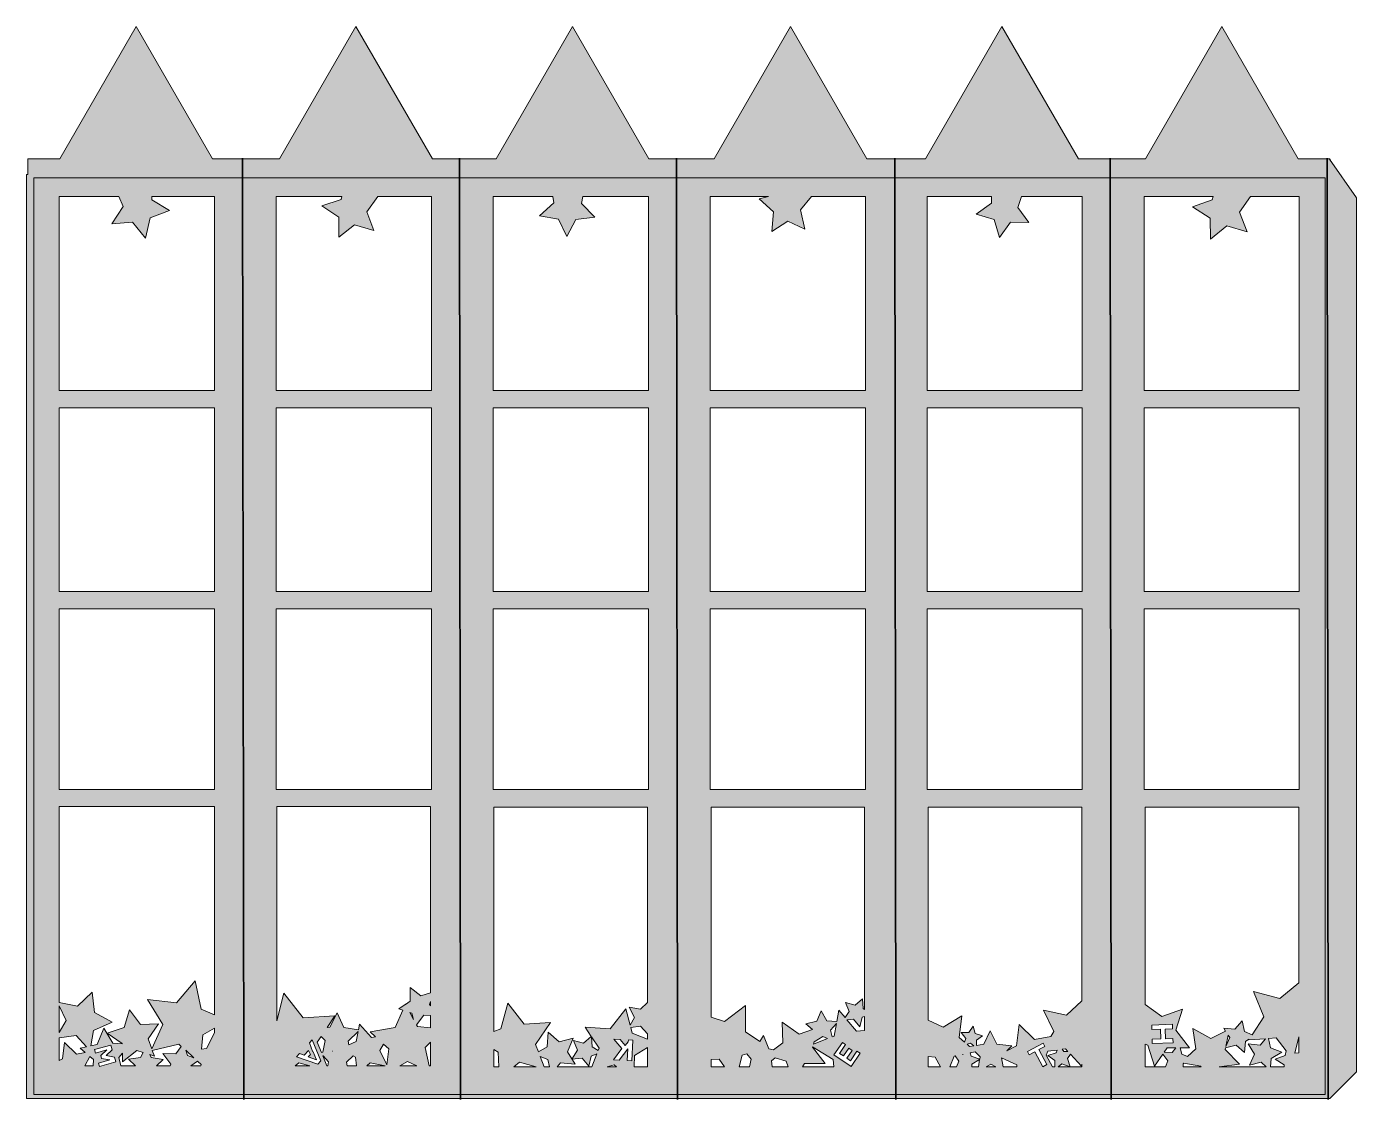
# Model space of a CAD drawing. Header units: inches. Extents: x 0 to 20.9, y -17.9 to -0.1.
# Drawn here: x 0 to 10.92, y -8.94 to -0.13 of the extents above; entities that cross this region are included whole.
import ezdxf

# ---------------------------------------------------------------- set-up
doc = ezdxf.new("R2010")
doc.units = ezdxf.units.IN
doc.header["$MEASUREMENT"] = 0
doc.layers.add('Lantern', color=7, linetype='Continuous')

msp = doc.modelspace()

# ---------------------------------------------------------------- hatches: boundary and pattern name
at = {"layer": 'Lantern', "true_color": 0x231f20}
h = msp.add_hatch(color=179, dxfattribs=at)
h.dxf.hatch_style = 2
edge = h.paths.add_edge_path()
edge.add_spline(control_points=[(10.7, -1.215), (10.7, -1.215), (10.707, -1.22), (10.707, -1.22), (10.707, -1.22), (10.705, -1.217), (10.705, -1.217), (10.705, -1.217), (10.7, -1.214), (10.7, -1.214), (10.7, -1.214), (10.443, -1.214), (10.443, -1.214), (10.443, -1.214), (9.815, -0.127), (9.815, -0.127), (9.815, -0.127), (9.188, -1.214), (9.188, -1.214), (9.188, -1.214), (8.638, -1.214), (8.638, -1.214), (8.638, -1.214), (8.01, -0.127), (8.01, -0.127), (8.01, -0.127), (7.382, -1.214), (7.382, -1.214), (7.382, -1.214), (6.901, -1.214), (6.901, -1.214), (6.901, -1.214), (6.274, -0.127), (6.274, -0.127), (6.274, -0.127), (5.646, -1.214), (5.646, -1.214), (5.646, -1.214), (5.11, -1.214), (5.11, -1.214), (5.11, -1.214), (4.482, -0.127), (4.482, -0.127), (4.482, -0.127), (3.854, -1.214), (3.854, -1.214), (3.854, -1.214), (3.332, -1.214), (3.332, -1.214), (3.332, -1.214), (2.704, -0.127), (2.704, -0.127), (2.704, -0.127), (2.077, -1.214), (2.077, -1.214), (2.077, -1.214), (1.526, -1.214), (1.526, -1.214), (1.526, -1.214), (0.899, -0.127), (0.899, -0.127), (0.899, -0.127), (0.271, -1.214), (0.271, -1.214), (0.271, -1.214), (0.008, -1.214), (0.008, -1.214), (0.008, -1.214), (0.008, -1.337), (0.008, -1.337), (0.008, -1.339), (0.007, -1.341), (0.007, -1.342), (0.007, -1.342), (-0.002, -1.342), (-0.002, -1.342), (-0.002, -1.342), (-0.002, -8.933), (-0.002, -8.933), (-0.002, -8.933), (10.702, -8.933), (10.702, -8.933), (10.702, -8.933), (10.921, -8.714), (10.921, -8.714), (10.921, -8.714), (10.921, -1.532), (10.921, -1.532), (10.921, -1.532), (10.7, -1.215), (10.7, -1.215)], knot_values=[0, 0, 0, 0, 1, 1, 1, 2, 2, 2, 3, 3, 3, 4, 4, 4, 5, 5, 5, 6, 6, 6, 7, 7, 7, 8, 8, 8, 9, 9, 9, 10, 10, 10, 11, 11, 11, 12, 12, 12, 13, 13, 13, 14, 14, 14, 15, 15, 15, 16, 16, 16, 17, 17, 17, 18, 18, 18, 19, 19, 19, 20, 20, 20, 21, 21, 21, 22, 22, 22, 23, 23, 23, 24, 24, 24, 25, 25, 25, 26, 26, 26, 27, 27, 27, 28, 28, 28, 29, 29, 29, 30, 30, 30, 30], degree=3, periodic=1)
h.paths.add_polyline_path([(0.267, -8.17), (0.324, -8.291), (0.267, -8.39), (0.267, -8.201), (0.267, -8.201)])
h.paths.add_polyline_path([(0.311, -8.473), (0.293, -8.606), (0.267, -8.62), (0.267, -8.433), (0.406, -8.414), (0.491, -8.508), (0.438, -8.52), (0.48, -8.555), (0.407, -8.568)])
h.paths.add_polyline_path([(0.544, -8.665), (0.478, -8.665), (0.478, -8.664), (0.518, -8.586), (0.549, -8.612)])
h.paths.add_polyline_path([(0.596, -8.67), (0.588, -8.642), (0.683, -8.616), (0.683, -8.615), (0.613, -8.603), (0.607, -8.58), (0.658, -8.533), (0.658, -8.533), (0.565, -8.559), (0.557, -8.531), (0.691, -8.494), (0.701, -8.532), (0.651, -8.58), (0.719, -8.593), (0.73, -8.632)])
h.paths.add_polyline_path([(0.934, -8.595), (0.836, -8.608), (0.893, -8.665), (0.773, -8.665), (0.755, -8.595), (0.785, -8.561), (0.786, -8.632), (0.904, -8.539), (0.955, -8.555)])
h.paths.add_polyline_path([(1.225, -8.566), (1.118, -8.564), (1.182, -8.65), (1.177, -8.665), (1.064, -8.665), (1.12, -8.612), (1.022, -8.596), (1.011, -8.572), (1.048, -8.584), (1.031, -8.538), (1.25, -8.486), (1.269, -8.504)])
h.paths.add_polyline_path([(1.305, -8.536), (1.372, -8.597), (1.319, -8.58)])
h.paths.add_polyline_path([(1.43, -8.665), (1.346, -8.665), (1.402, -8.625), (1.406, -8.629), (1.432, -8.654)])
h.paths.add_polyline_path([(1.542, -8.394), (1.477, -8.522), (1.436, -8.527), (1.445, -8.409), (1.542, -8.354)])
h.paths.add_polyline_path([(1.542, -8.245), (1.432, -8.199), (1.384, -7.966), (1.229, -8.146), (0.992, -8.12), (1.116, -8.324), (1.026, -8.523), (0.996, -8.442), (1.083, -8.319), (0.933, -8.325), (0.843, -8.204), (0.801, -8.349), (0.659, -8.397), (0.784, -8.481), (0.784, -8.483), (0.706, -8.478), (0.632, -8.354), (0.579, -8.488), (0.525, -8.5), (0.549, -8.374), (0.701, -8.306), (0.555, -8.226), (0.537, -8.06), (0.416, -8.175), (0.267, -8.144), (0.267, -6.534), (1.542, -6.534)])
h.paths.add_polyline_path([(1.542, -6.393), (0.267, -6.393), (0.267, -4.909), (1.542, -4.909)])
h.paths.add_polyline_path([(1.542, -4.768), (0.267, -4.768), (0.267, -3.258), (1.542, -3.258)])
h.paths.add_polyline_path([(1.542, -3.117), (0.267, -3.117), (0.267, -1.523), (0.757, -1.523), (0.791, -1.604), (0.699, -1.747), (0.868, -1.732), (0.975, -1.864), (1.014, -1.698), (1.172, -1.637), (1.027, -1.549), (1.026, -1.523), (1.542, -1.523)])
h.paths.add_polyline_path([(2.204, -8.665), (2.234, -8.64), (2.325, -8.665)])
h.paths.add_polyline_path([(2.39, -8.65), (2.214, -8.59), (2.239, -8.563), (2.278, -8.577), (2.315, -8.537), (2.33, -8.572), (2.312, -8.591), (2.379, -8.615), (2.379, -8.615), (2.351, -8.55), (2.35, -8.55), (2.336, -8.515), (2.337, -8.514), (2.321, -8.476), (2.345, -8.451), (2.416, -8.623)])
h.paths.add_polyline_path([(2.421, -8.555), (2.386, -8.469), (2.417, -8.423), (2.45, -8.457), (2.431, -8.553)])
h.paths.add_polyline_path([(2.472, -8.665), (2.465, -8.665), (2.432, -8.583), (2.433, -8.583), (2.479, -8.63)])
h.paths.add_polyline_path([(2.51, -8.544), (2.509, -8.544), (2.51, -8.544)])
h.paths.add_polyline_path([(2.631, -8.665), (2.627, -8.634), (2.681, -8.583), (2.7, -8.594), (2.707, -8.665)])
h.paths.add_polyline_path([(2.706, -8.465), (2.644, -8.492), (2.639, -8.46), (2.721, -8.382)])
h.paths.add_polyline_path([(2.793, -8.665), (2.821, -8.639), (2.943, -8.665)])
h.paths.add_polyline_path([(2.957, -8.656), (2.901, -8.538), (2.931, -8.486), (2.974, -8.525)])
h.paths.add_polyline_path([(3.063, -8.665), (3.128, -8.628), (3.205, -8.665)])
h.paths.add_polyline_path([(3.147, -8.226), (3.162, -8.231), (3.177, -8.282)])
h.paths.add_polyline_path([(3.315, -8.665), (3.304, -8.665), (3.272, -8.514), (3.315, -8.469)])
h.paths.add_polyline_path([(3.315, -8.352), (3.209, -8.341), (3.202, -8.328), (3.26, -8.248), (3.315, -8.25)])
h.paths.add_polyline_path([(3.315, -8.172), (3.307, -8.16), (3.315, -8.136)])
h.paths.add_polyline_path([(3.315, -8.064), (3.237, -8.089), (3.148, -8.02), (3.148, -8.133), (3.11, -8.159), (3.11, -8.158), (3.109, -8.159), (3.055, -8.196), (3.088, -8.207), (3.025, -8.348), (2.82, -8.386), (2.864, -8.426), (2.83, -8.43), (2.733, -8.322), (2.724, -8.367), (2.605, -8.348), (2.548, -8.228), (2.488, -8.346), (2.466, -8.349), (2.529, -8.253), (2.271, -8.271), (2.11, -8.068), (2.054, -8.293), (2.054, -6.534), (3.315, -6.534)])
h.paths.add_polyline_path([(3.324, -6.393), (2.049, -6.393), (2.049, -4.909), (3.324, -4.909)])
h.paths.add_polyline_path([(3.324, -4.768), (2.049, -4.768), (2.049, -3.258), (3.324, -3.258)])
h.paths.add_polyline_path([(3.324, -3.117), (2.049, -3.117), (2.049, -1.523), (2.587, -1.523), (2.581, -1.547), (2.424, -1.6), (2.562, -1.691), (2.564, -1.856), (2.693, -1.754), (2.851, -1.803), (2.794, -1.648), (2.882, -1.523), (3.324, -1.523)])
h.paths.add_polyline_path([(3.837, -8.672), (3.837, -8.53), (3.872, -8.552), (3.876, -8.672)])
h.paths.add_polyline_path([(4, -8.672), (4.048, -8.633), (4.183, -8.672)])
h.paths.add_polyline_path([(4.249, -8.672), (4.217, -8.587), (4.281, -8.613), (4.293, -8.672)])
h.paths.add_polyline_path([(4.693, -8.539), (4.643, -8.509), (4.638, -8.425), (4.701, -8.519)])
h.paths.add_polyline_path([(4.767, -8.672), (4.824, -8.655), (4.844, -8.672)])
h.paths.add_polyline_path([(4.969, -8.623), (4.931, -8.621), (4.936, -8.524), (4.865, -8.617), (4.818, -8.614), (4.888, -8.522), (4.823, -8.444), (4.874, -8.447), (4.916, -8.497), (4.94, -8.468), (4.941, -8.451), (4.979, -8.453)])
h.paths.add_polyline_path([(5.099, -8.672), (4.989, -8.672), (4.992, -8.58), (5.099, -8.513)])
h.paths.add_polyline_path([(5.099, -8.444), (4.973, -8.397), (4.961, -8.35), (5.04, -8.338), (5.099, -8.4)])
h.paths.add_polyline_path([(5.099, -8.143), (5.042, -8.199), (4.947, -8.182), (4.991, -8.268), (4.956, -8.331), (4.921, -8.196), (4.793, -8.359), (4.585, -8.346), (4.637, -8.424), (4.573, -8.479), (4.491, -8.457), (4.524, -8.536), (4.478, -8.608), (4.563, -8.601), (4.617, -8.667), (4.636, -8.584), (4.682, -8.566), (4.64, -8.672), (4.356, -8.672), (4.384, -8.639), (4.504, -8.651), (4.441, -8.549), (4.489, -8.438), (4.372, -8.467), (4.282, -8.387), (4.273, -8.507), (4.202, -8.548), (4.179, -8.49), (4.302, -8.309), (4.084, -8.322), (3.95, -8.149), (3.894, -8.36), (3.837, -8.381), (3.837, -6.538), (5.099, -6.538)])
h.paths.add_polyline_path([(5.106, -6.393), (3.831, -6.393), (3.831, -4.909), (5.106, -4.909)])
h.paths.add_polyline_path([(5.106, -4.768), (3.831, -4.768), (3.831, -3.258), (5.106, -3.258)])
h.paths.add_polyline_path([(5.106, -3.117), (3.831, -3.117), (3.831, -1.523), (4.32, -1.523), (4.328, -1.574), (4.212, -1.682), (4.368, -1.708), (4.435, -1.852), (4.509, -1.712), (4.666, -1.692), (4.555, -1.579), (4.566, -1.523), (5.106, -1.523)])
h.paths.add_polyline_path([(5.62, -8.672), (5.62, -8.612), (5.687, -8.61), (5.732, -8.672)])
h.paths.add_polyline_path([(5.935, -8.672), (5.85, -8.672), (5.877, -8.577), (5.913, -8.565), (5.951, -8.61)])
h.paths.add_polyline_path([(6.121, -8.672), (6.117, -8.624), (6.147, -8.599), (6.238, -8.625), (6.253, -8.672)])
h.paths.add_polyline_path([(6.371, -8.672), (6.388, -8.646), (6.559, -8.645), (6.454, -8.51), (6.455, -8.507), (6.624, -8.613), (6.63, -8.672)])
h.paths.add_polyline_path([(6.462, -8.486), (6.468, -8.466), (6.539, -8.422), (6.578, -8.44)])
h.paths.add_polyline_path([(6.602, -8.37), (6.651, -8.315), (6.632, -8.419), (6.616, -8.426)])
h.paths.add_polyline_path([(6.771, -8.67), (6.63, -8.574), (6.7, -8.471), (6.726, -8.489), (6.676, -8.562), (6.708, -8.583), (6.752, -8.519), (6.779, -8.538), (6.735, -8.602), (6.765, -8.622), (6.819, -8.543), (6.845, -8.561)])
h.paths.add_polyline_path([(6.882, -8.374), (6.814, -8.379), (6.736, -8.285), (6.791, -8.281), (6.842, -8.344), (6.862, -8.265), (6.882, -8.258)])
h.paths.add_polyline_path([(6.882, -8.202), (6.869, -8.194), (6.865, -8.113), (6.803, -8.165), (6.725, -8.143), (6.755, -8.219), (6.722, -8.268), (6.671, -8.206), (6.654, -8.299), (6.571, -8.293), (6.525, -8.212), (6.489, -8.298), (6.398, -8.318), (6.454, -8.365), (6.345, -8.405), (6.205, -8.305), (6.211, -8.476), (6.134, -8.533), (6.094, -8.524), (6.051, -8.416), (6.022, -8.465), (5.904, -8.385), (5.904, -8.167), (5.731, -8.3), (5.62, -8.265), (5.62, -6.538), (6.882, -6.538)])
h.paths.add_polyline_path([(6.888, -6.393), (5.613, -6.393), (5.613, -4.909), (6.888, -4.909)])
h.paths.add_polyline_path([(6.888, -4.768), (5.613, -4.768), (5.613, -3.258), (6.888, -3.258)])
h.paths.add_polyline_path([(6.888, -3.117), (5.613, -3.117), (5.613, -1.523), (6.091, -1.523), (6.015, -1.541), (6.134, -1.647), (6.119, -1.811), (6.25, -1.725), (6.392, -1.791), (6.354, -1.631), (6.445, -1.523), (6.888, -1.523)])
h.paths.add_polyline_path([(7.404, -8.672), (7.404, -8.588), (7.461, -8.593), (7.505, -8.672)])
h.paths.add_polyline_path([(7.637, -8.672), (7.581, -8.672), (7.618, -8.584), (7.625, -8.583), (7.656, -8.627)])
h.paths.add_polyline_path([(7.69, -8.571), (7.686, -8.571), (7.692, -8.57)])
h.paths.add_polyline_path([(7.723, -8.487), (7.751, -8.478), (7.779, -8.499), (7.743, -8.505)])
h.paths.add_polyline_path([(7.817, -8.672), (7.762, -8.672), (7.763, -8.649), (7.826, -8.612)])
h.paths.add_polyline_path([(7.827, -8.61), (7.757, -8.585), (7.75, -8.558), (7.789, -8.55), (7.83, -8.589)])
h.paths.add_polyline_path([(7.88, -8.672), (7.918, -8.651), (7.959, -8.672)])
h.paths.add_polyline_path([(8.02, -8.672), (8.006, -8.597), (8.131, -8.657), (8.133, -8.672)])
h.paths.add_polyline_path([(8.345, -8.671), (8.281, -8.548), (8.233, -8.573), (8.219, -8.545), (8.347, -8.479), (8.362, -8.506), (8.314, -8.531), (8.378, -8.654)])
h.paths.add_polyline_path([(8.455, -8.557), (8.386, -8.578), (8.445, -8.62), (8.445, -8.672), (8.424, -8.672), (8.372, -8.575), (8.388, -8.544), (8.462, -8.534)])
h.paths.add_polyline_path([(8.665, -8.672), (8.471, -8.672), (8.502, -8.648), (8.571, -8.671), (8.547, -8.603), (8.572, -8.569), (8.662, -8.668), (8.665, -8.649)])
h.paths.add_polyline_path([(8.505, -8.528), (8.531, -8.525), (8.55, -8.545), (8.518, -8.546)])
h.paths.add_polyline_path([(8.665, -8.129), (8.541, -8.247), (8.352, -8.208), (8.436, -8.382), (8.412, -8.424), (8.278, -8.449), (8.152, -8.324), (8.129, -8.5), (8.051, -8.54), (8.09, -8.5), (7.969, -8.485), (7.914, -8.376), (7.862, -8.486), (7.8, -8.496), (7.8, -8.453), (7.85, -8.417), (7.791, -8.399), (7.773, -8.339), (7.737, -8.39), (7.675, -8.389), (7.712, -8.439), (7.702, -8.469), (7.659, -8.432), (7.68, -8.254), (7.526, -8.346), (7.404, -8.29), (7.404, -6.538), (8.665, -6.538)])
h.paths.add_polyline_path([(8.67, -6.393), (7.395, -6.393), (7.395, -4.909), (8.67, -4.909)])
h.paths.add_polyline_path([(8.67, -4.768), (7.395, -4.768), (7.395, -3.258), (8.67, -3.258)])
h.paths.add_polyline_path([(8.67, -3.117), (7.395, -3.117), (7.395, -1.523), (7.923, -1.523), (7.924, -1.578), (7.799, -1.667), (7.945, -1.712), (7.99, -1.858), (8.079, -1.733), (8.231, -1.735), (8.14, -1.613), (8.17, -1.523), (8.67, -1.523)])
h.paths.add_polyline_path([(9.353, -8.672), (9.187, -8.672), (9.187, -8.487), (9.207, -8.493), (9.263, -8.666), (9.331, -8.567), (9.371, -8.624)])
h.paths.add_polyline_path([(9.353, -8.441), (9.414, -8.439), (9.415, -8.475), (9.245, -8.481), (9.244, -8.445), (9.316, -8.442), (9.313, -8.363), (9.241, -8.366), (9.24, -8.33), (9.41, -8.323), (9.411, -8.36), (9.35, -8.362)])
h.paths.add_polyline_path([(9.409, -8.554), (9.342, -8.551), (9.366, -8.516), (9.438, -8.516)])
h.paths.add_polyline_path([(9.497, -8.672), (9.497, -8.648), (9.505, -8.643), (9.644, -8.667), (9.647, -8.672)])
h.paths.add_polyline_path([(9.794, -8.672), (9.794, -8.671), (9.962, -8.651), (9.844, -8.53), (9.847, -8.516), (9.933, -8.494), (10.002, -8.555), (10.009, -8.464), (10.038, -8.446), (10.036, -8.45), (10.175, -8.441), (10.13, -8.493), (10.031, -8.482), (10.083, -8.567), (10.042, -8.658), (10.139, -8.635), (10.179, -8.672)])
h.paths.add_polyline_path([(9.849, -8.505), (9.868, -8.411), (9.881, -8.432)])
h.paths.add_polyline_path([(10.336, -8.578), (10.253, -8.61), (10.328, -8.656), (10.329, -8.672), (10.216, -8.672), (10.221, -8.603), (10.308, -8.553), (10.216, -8.515), (10.2, -8.439), (10.261, -8.434), (10.345, -8.54)])
h.paths.add_polyline_path([(10.448, -8.558), (10.415, -8.561), (10.448, -8.425)])
h.paths.add_polyline_path([(10.448, -7.982), (10.293, -8.112), (10.075, -8.052), (10.16, -8.262), (10.064, -8.408), (10.003, -8.383), (9.983, -8.293), (9.924, -8.363), (9.832, -8.354), (9.847, -8.378), (9.725, -8.439), (9.577, -8.356), (9.602, -8.524), (9.535, -8.586), (9.487, -8.569), (9.473, -8.516), (9.549, -8.516), (9.438, -8.371), (9.494, -8.198), (9.322, -8.258), (9.187, -8.16), (9.187, -6.538), (10.448, -6.538)])
h.paths.add_polyline_path([(10.452, -6.393), (9.177, -6.393), (9.177, -4.909), (10.452, -4.909)])
h.paths.add_polyline_path([(10.452, -4.768), (9.177, -4.768), (9.177, -3.258), (10.452, -3.258)])
h.paths.add_polyline_path([(10.452, -3.117), (9.177, -3.117), (9.177, -1.523), (9.744, -1.523), (9.737, -1.549), (9.575, -1.607), (9.719, -1.7), (9.724, -1.872), (9.858, -1.764), (10.023, -1.813), (9.961, -1.652), (10.05, -1.523), (10.452, -1.523)])

# ---------------------------------------------------------------- linework, layer by layer
at = {"layer": 'Lantern', "color": 240, "lineweight": 35, "true_color": 0xed1c24}
for points in [[(1.773, -1.208), (1.782, -8.94)], [(1.773, -1.208), (1.782, -8.94)], [(3.563, -8.94), (3.554, -1.208)], [(3.563, -8.94), (3.554, -1.208)], [(5.345, -8.94), (5.336, -1.208)], [(5.345, -8.94), (5.336, -1.208)], [(7.139, -8.94), (7.13, -1.208)], [(7.139, -8.94), (7.13, -1.208)], [(8.907, -8.94), (8.898, -1.208)], [(8.907, -8.94), (8.898, -1.208)], [(10.689, -8.94), (10.68, -1.208)], [(10.689, -8.94), (10.68, -1.208)]]:
    msp.add_lwpolyline(points, dxfattribs=at)
at = {"layer": 'Lantern', "lineweight": 0}
for points in [[(10.665, -1.37), (0.057, -1.37), (0.057, -8.899), (10.665, -8.899), (10.665, -1.37)], [(1.542, -3.117), (0.267, -3.117), (0.267, -1.523), (0.757, -1.523), (0.791, -1.604), (0.699, -1.747), (0.868, -1.732), (0.975, -1.864), (1.014, -1.698), (1.172, -1.637), (1.027, -1.549), (1.026, -1.523), (1.542, -1.523), (1.542, -3.117)], [(3.324, -3.117), (2.049, -3.117), (2.049, -1.523), (2.587, -1.523), (2.581, -1.547), (2.424, -1.6), (2.562, -1.691), (2.564, -1.856), (2.693, -1.754), (2.851, -1.803), (2.794, -1.648), (2.882, -1.523), (3.324, -1.523), (3.324, -3.117)], [(5.106, -3.117), (3.831, -3.117), (3.831, -1.523), (4.32, -1.523), (4.328, -1.574), (4.212, -1.682), (4.368, -1.708), (4.435, -1.852), (4.509, -1.712), (4.666, -1.692), (4.555, -1.579), (4.566, -1.523), (5.106, -1.523), (5.106, -3.117)], [(6.888, -3.117), (5.613, -3.117), (5.613, -1.523), (6.091, -1.523), (6.015, -1.541), (6.134, -1.647), (6.119, -1.811), (6.25, -1.725), (6.392, -1.791), (6.354, -1.631), (6.445, -1.523), (6.888, -1.523), (6.888, -3.117)], [(8.67, -3.117), (7.395, -3.117), (7.395, -1.523), (7.923, -1.523), (7.924, -1.578), (7.799, -1.667), (7.945, -1.712), (7.99, -1.858), (8.079, -1.733), (8.231, -1.735), (8.14, -1.613), (8.17, -1.523), (8.67, -1.523), (8.67, -3.117)], [(10.452, -3.117), (9.177, -3.117), (9.177, -1.523), (9.744, -1.523), (9.737, -1.549), (9.575, -1.607), (9.719, -1.7), (9.724, -1.872), (9.858, -1.764), (10.023, -1.813), (9.961, -1.652), (10.05, -1.523), (10.452, -1.523), (10.452, -3.117)], [(1.542, -4.768), (0.267, -4.768), (0.267, -3.258), (1.542, -3.258), (1.542, -4.768)], [(3.324, -4.768), (2.049, -4.768), (2.049, -3.258), (3.324, -3.258), (3.324, -4.768)], [(5.106, -4.768), (3.831, -4.768), (3.831, -3.258), (5.106, -3.258), (5.106, -4.768)], [(6.888, -4.768), (5.613, -4.768), (5.613, -3.258), (6.888, -3.258), (6.888, -4.768)], [(8.67, -4.768), (7.395, -4.768), (7.395, -3.258), (8.67, -3.258), (8.67, -4.768)], [(10.452, -4.768), (9.177, -4.768), (9.177, -3.258), (10.452, -3.258), (10.452, -4.768)], [(1.542, -6.393), (0.267, -6.393), (0.267, -4.909), (1.542, -4.909), (1.542, -6.393)], [(3.324, -6.393), (2.049, -6.393), (2.049, -4.909), (3.324, -4.909), (3.324, -6.393)], [(5.106, -6.393), (3.831, -6.393), (3.831, -4.909), (5.106, -4.909), (5.106, -6.393)], [(6.888, -6.393), (5.613, -6.393), (5.613, -4.909), (6.888, -4.909), (6.888, -6.393)], [(8.67, -6.393), (7.395, -6.393), (7.395, -4.909), (8.67, -4.909), (8.67, -6.393)], [(10.452, -6.393), (9.177, -6.393), (9.177, -4.909), (10.452, -4.909), (10.452, -6.393)], [(1.542, -8.245), (1.432, -8.199), (1.384, -7.966), (1.229, -8.146), (0.992, -8.12), (1.116, -8.324), (1.026, -8.523), (0.996, -8.442), (1.083, -8.319), (0.933, -8.325), (0.843, -8.204), (0.801, -8.349), (0.659, -8.397), (0.784, -8.481), (0.784, -8.483), (0.706, -8.478), (0.632, -8.354), (0.579, -8.488), (0.525, -8.5), (0.549, -8.374), (0.701, -8.306), (0.555, -8.226), (0.537, -8.06), (0.416, -8.175), (0.267, -8.144), (0.267, -6.534), (1.542, -6.534), (1.542, -8.245)], [(3.315, -8.064), (3.237, -8.089), (3.148, -8.02), (3.148, -8.133), (3.11, -8.159), (3.11, -8.158), (3.109, -8.159), (3.055, -8.196), (3.088, -8.207), (3.025, -8.348), (2.82, -8.386), (2.864, -8.426), (2.83, -8.43), (2.733, -8.322), (2.724, -8.367), (2.605, -8.348), (2.548, -8.228), (2.488, -8.346), (2.466, -8.349), (2.529, -8.253), (2.271, -8.271), (2.11, -8.068), (2.054, -8.293), (2.054, -6.534), (3.315, -6.534), (3.315, -8.064)], [(5.099, -8.143), (5.042, -8.199), (4.947, -8.182), (4.991, -8.268), (4.956, -8.331), (4.921, -8.196), (4.793, -8.359), (4.585, -8.346), (4.637, -8.424), (4.573, -8.479), (4.491, -8.457), (4.524, -8.536), (4.478, -8.608), (4.563, -8.601), (4.617, -8.667), (4.636, -8.584), (4.682, -8.566), (4.64, -8.672), (4.356, -8.672), (4.384, -8.639), (4.504, -8.651), (4.441, -8.549), (4.489, -8.438), (4.372, -8.467), (4.282, -8.387), (4.273, -8.507), (4.202, -8.548), (4.179, -8.49), (4.302, -8.309), (4.084, -8.322), (3.95, -8.149), (3.894, -8.36), (3.837, -8.381), (3.837, -6.538), (5.099, -6.538), (5.099, -8.143)], [(6.882, -8.202), (6.869, -8.194), (6.865, -8.113), (6.803, -8.165), (6.725, -8.143), (6.755, -8.219), (6.722, -8.268), (6.671, -8.206), (6.654, -8.299), (6.571, -8.293), (6.525, -8.212), (6.489, -8.298), (6.398, -8.318), (6.454, -8.365), (6.345, -8.405), (6.205, -8.305), (6.211, -8.476), (6.134, -8.533), (6.094, -8.524), (6.051, -8.416), (6.022, -8.465), (5.904, -8.385), (5.904, -8.167), (5.731, -8.3), (5.62, -8.265), (5.62, -6.538), (6.882, -6.538), (6.882, -8.202)], [(8.665, -8.129), (8.541, -8.247), (8.352, -8.208), (8.436, -8.382), (8.412, -8.424), (8.278, -8.449), (8.152, -8.324), (8.129, -8.5), (8.051, -8.54), (8.09, -8.5), (7.969, -8.485), (7.914, -8.376), (7.862, -8.486), (7.8, -8.496), (7.8, -8.453), (7.85, -8.417), (7.791, -8.399), (7.773, -8.339), (7.737, -8.39), (7.675, -8.389), (7.712, -8.439), (7.702, -8.469), (7.659, -8.432), (7.68, -8.254), (7.526, -8.346), (7.404, -8.29), (7.404, -6.538), (8.665, -6.538), (8.665, -8.129)], [(10.448, -7.982), (10.293, -8.112), (10.075, -8.052), (10.16, -8.262), (10.064, -8.408), (10.003, -8.383), (9.983, -8.293), (9.924, -8.363), (9.832, -8.354), (9.847, -8.378), (9.725, -8.439), (9.577, -8.356), (9.602, -8.524), (9.535, -8.586), (9.487, -8.569), (9.473, -8.516), (9.549, -8.516), (9.438, -8.371), (9.494, -8.198), (9.322, -8.258), (9.187, -8.16), (9.187, -6.538), (10.448, -6.538), (10.448, -7.982)], [(0.267, -8.17), (0.324, -8.291), (0.267, -8.39), (0.267, -8.201), (0.267, -8.201), (0.267, -8.17)], [(3.315, -8.172), (3.307, -8.16), (3.315, -8.136), (3.315, -8.172)], [(3.147, -8.226), (3.162, -8.231), (3.177, -8.282), (3.147, -8.226)], [(3.315, -8.352), (3.209, -8.341), (3.202, -8.328), (3.26, -8.248), (3.315, -8.25), (3.315, -8.352)], [(6.882, -8.374), (6.814, -8.379), (6.736, -8.285), (6.791, -8.281), (6.842, -8.344), (6.862, -8.265), (6.882, -8.258), (6.882, -8.374)], [(1.542, -8.394), (1.477, -8.522), (1.436, -8.527), (1.445, -8.409), (1.542, -8.354), (1.542, -8.394)], [(2.706, -8.465), (2.644, -8.492), (2.639, -8.46), (2.721, -8.382), (2.706, -8.465)], [(5.099, -8.444), (4.973, -8.397), (4.961, -8.35), (5.04, -8.338), (5.099, -8.4), (5.099, -8.444)], [(6.602, -8.37), (6.651, -8.315), (6.632, -8.419), (6.616, -8.426), (6.602, -8.37)], [(9.353, -8.441), (9.414, -8.439), (9.415, -8.475), (9.245, -8.481), (9.244, -8.445), (9.316, -8.442), (9.313, -8.363), (9.241, -8.366), (9.24, -8.33), (9.41, -8.323), (9.411, -8.36), (9.35, -8.362), (9.353, -8.441)], [(0.311, -8.473), (0.293, -8.606), (0.267, -8.62), (0.267, -8.433), (0.406, -8.414), (0.491, -8.508), (0.438, -8.52), (0.48, -8.555), (0.407, -8.568), (0.311, -8.473)], [(0.596, -8.67), (0.588, -8.642), (0.683, -8.616), (0.683, -8.615), (0.613, -8.603), (0.607, -8.58), (0.658, -8.533), (0.658, -8.533), (0.565, -8.559), (0.557, -8.531), (0.691, -8.494), (0.701, -8.532), (0.651, -8.58), (0.719, -8.593), (0.73, -8.632), (0.596, -8.67)], [(1.225, -8.566), (1.118, -8.564), (1.182, -8.65), (1.177, -8.665), (1.064, -8.665), (1.12, -8.612), (1.022, -8.596), (1.011, -8.572), (1.048, -8.584), (1.031, -8.538), (1.25, -8.486), (1.269, -8.504), (1.225, -8.566)], [(2.39, -8.65), (2.214, -8.59), (2.239, -8.563), (2.278, -8.577), (2.315, -8.537), (2.33, -8.572), (2.312, -8.591), (2.379, -8.615), (2.379, -8.615), (2.351, -8.55), (2.35, -8.55), (2.336, -8.515), (2.337, -8.514), (2.321, -8.476), (2.345, -8.451), (2.416, -8.623), (2.39, -8.65)], [(2.421, -8.555), (2.386, -8.469), (2.417, -8.423), (2.45, -8.457), (2.431, -8.553), (2.421, -8.555)], [(2.957, -8.656), (2.901, -8.538), (2.931, -8.486), (2.974, -8.525), (2.957, -8.656)], [(3.315, -8.665), (3.304, -8.665), (3.272, -8.514), (3.315, -8.469), (3.315, -8.665)], [(4.693, -8.539), (4.643, -8.509), (4.638, -8.425), (4.701, -8.519), (4.693, -8.539)], [(4.969, -8.623), (4.931, -8.621), (4.936, -8.524), (4.865, -8.617), (4.818, -8.614), (4.888, -8.522), (4.823, -8.444), (4.874, -8.447), (4.916, -8.497), (4.94, -8.468), (4.941, -8.451), (4.979, -8.453), (4.969, -8.623)], [(5.099, -8.672), (4.989, -8.672), (4.992, -8.58), (5.099, -8.513), (5.099, -8.672)], [(6.371, -8.672), (6.388, -8.646), (6.559, -8.645), (6.454, -8.51), (6.455, -8.507), (6.624, -8.613), (6.63, -8.672), (6.371, -8.672)], [(6.462, -8.486), (6.468, -8.466), (6.539, -8.422), (6.578, -8.44), (6.462, -8.486)], [(6.771, -8.67), (6.63, -8.574), (6.7, -8.471), (6.726, -8.489), (6.676, -8.562), (6.708, -8.583), (6.752, -8.519), (6.779, -8.538), (6.735, -8.602), (6.765, -8.622), (6.819, -8.543), (6.845, -8.561), (6.771, -8.67)], [(7.723, -8.487), (7.751, -8.478), (7.779, -8.499), (7.743, -8.505), (7.723, -8.487)], [(8.345, -8.671), (8.281, -8.548), (8.233, -8.573), (8.219, -8.545), (8.347, -8.479), (8.362, -8.506), (8.314, -8.531), (8.378, -8.654), (8.345, -8.671)], [(9.353, -8.672), (9.187, -8.672), (9.187, -8.487), (9.207, -8.493), (9.263, -8.666), (9.331, -8.567), (9.371, -8.624), (9.353, -8.672)], [(9.409, -8.554), (9.342, -8.551), (9.366, -8.516), (9.438, -8.516), (9.409, -8.554)], [(9.794, -8.672), (9.794, -8.671), (9.962, -8.651), (9.844, -8.53), (9.847, -8.516), (9.933, -8.494), (10.002, -8.555), (10.009, -8.464), (10.038, -8.446), (10.036, -8.45), (10.175, -8.441), (10.13, -8.493), (10.031, -8.482), (10.083, -8.567), (10.042, -8.658), (10.139, -8.635), (10.179, -8.672), (9.794, -8.672)], [(9.849, -8.505), (9.868, -8.411), (9.881, -8.432), (9.849, -8.505)], [(10.336, -8.578), (10.253, -8.61), (10.328, -8.656), (10.329, -8.672), (10.216, -8.672), (10.221, -8.603), (10.308, -8.553), (10.216, -8.515), (10.2, -8.439), (10.261, -8.434), (10.345, -8.54), (10.336, -8.578)], [(10.448, -8.558), (10.415, -8.561), (10.448, -8.425), (10.448, -8.558)], [(0.544, -8.665), (0.478, -8.665), (0.478, -8.664), (0.518, -8.586), (0.549, -8.612), (0.544, -8.665)], [(0.934, -8.595), (0.836, -8.608), (0.893, -8.665), (0.773, -8.665), (0.755, -8.595), (0.785, -8.561), (0.786, -8.632), (0.904, -8.539), (0.955, -8.555), (0.934, -8.595)], [(1.305, -8.536), (1.372, -8.597), (1.319, -8.58), (1.305, -8.536)], [(1.43, -8.665), (1.346, -8.665), (1.402, -8.625), (1.406, -8.629), (1.432, -8.654), (1.43, -8.665)], [(2.472, -8.665), (2.465, -8.665), (2.432, -8.583), (2.433, -8.583), (2.479, -8.63), (2.472, -8.665)], [(2.51, -8.544), (2.509, -8.544), (2.51, -8.544), (2.51, -8.544)], [(2.631, -8.665), (2.627, -8.634), (2.681, -8.583), (2.7, -8.594), (2.707, -8.665), (2.631, -8.665)], [(3.063, -8.665), (3.128, -8.628), (3.205, -8.665), (3.063, -8.665)], [(3.837, -8.672), (3.837, -8.53), (3.872, -8.552), (3.876, -8.672), (3.837, -8.672)], [(4.249, -8.672), (4.217, -8.587), (4.281, -8.613), (4.293, -8.672), (4.249, -8.672)], [(5.62, -8.672), (5.62, -8.612), (5.687, -8.61), (5.732, -8.672), (5.62, -8.672)], [(5.935, -8.672), (5.85, -8.672), (5.877, -8.577), (5.913, -8.565), (5.951, -8.61), (5.935, -8.672)], [(6.121, -8.672), (6.117, -8.624), (6.147, -8.599), (6.238, -8.625), (6.253, -8.672), (6.121, -8.672)], [(7.404, -8.672), (7.404, -8.588), (7.461, -8.593), (7.505, -8.672), (7.404, -8.672)], [(7.637, -8.672), (7.581, -8.672), (7.618, -8.584), (7.625, -8.583), (7.656, -8.627), (7.637, -8.672)], [(7.69, -8.571), (7.686, -8.571), (7.692, -8.57), (7.69, -8.571)], [(7.827, -8.61), (7.757, -8.585), (7.75, -8.558), (7.789, -8.55), (7.83, -8.589), (7.827, -8.61)], [(7.817, -8.672), (7.762, -8.672), (7.763, -8.649), (7.826, -8.612), (7.817, -8.672)], [(8.02, -8.672), (8.006, -8.597), (8.131, -8.657), (8.133, -8.672), (8.02, -8.672)], [(8.455, -8.557), (8.386, -8.578), (8.445, -8.62), (8.445, -8.672), (8.424, -8.672), (8.372, -8.575), (8.388, -8.544), (8.462, -8.534), (8.455, -8.557)], [(8.665, -8.672), (8.471, -8.672), (8.502, -8.648), (8.571, -8.671), (8.547, -8.603), (8.572, -8.569), (8.662, -8.668), (8.665, -8.649), (8.665, -8.672)], [(8.505, -8.528), (8.531, -8.525), (8.55, -8.545), (8.518, -8.546), (8.505, -8.528)], [(2.204, -8.665), (2.234, -8.64), (2.325, -8.665), (2.204, -8.665)], [(2.793, -8.665), (2.821, -8.639), (2.943, -8.665), (2.793, -8.665)], [(4, -8.672), (4.048, -8.633), (4.183, -8.672), (4, -8.672)], [(4.767, -8.672), (4.824, -8.655), (4.844, -8.672), (4.767, -8.672)], [(7.88, -8.672), (7.918, -8.651), (7.959, -8.672), (7.88, -8.672)], [(9.497, -8.672), (9.497, -8.648), (9.505, -8.643), (9.644, -8.667), (9.647, -8.672), (9.497, -8.672)]]:
    msp.add_lwpolyline(points, dxfattribs=at)
msp.add_open_spline([(10.7, -1.215), (10.7, -1.215), (10.707, -1.22), (10.707, -1.22), (10.707, -1.22), (10.705, -1.217), (10.705, -1.217), (10.705, -1.217), (10.7, -1.214), (10.7, -1.214), (10.7, -1.214), (10.443, -1.214), (10.443, -1.214), (10.443, -1.214), (9.815, -0.127), (9.815, -0.127), (9.815, -0.127), (9.188, -1.214), (9.188, -1.214), (9.188, -1.214), (8.638, -1.214), (8.638, -1.214), (8.638, -1.214), (8.01, -0.127), (8.01, -0.127), (8.01, -0.127), (7.382, -1.214), (7.382, -1.214), (7.382, -1.214), (6.901, -1.214), (6.901, -1.214), (6.901, -1.214), (6.274, -0.127), (6.274, -0.127), (6.274, -0.127), (5.646, -1.214), (5.646, -1.214), (5.646, -1.214), (5.11, -1.214), (5.11, -1.214), (5.11, -1.214), (4.482, -0.127), (4.482, -0.127), (4.482, -0.127), (3.854, -1.214), (3.854, -1.214), (3.854, -1.214), (3.332, -1.214), (3.332, -1.214), (3.332, -1.214), (2.704, -0.127), (2.704, -0.127), (2.704, -0.127), (2.077, -1.214), (2.077, -1.214), (2.077, -1.214), (1.526, -1.214), (1.526, -1.214), (1.526, -1.214), (0.899, -0.127), (0.899, -0.127), (0.899, -0.127), (0.271, -1.214), (0.271, -1.214), (0.271, -1.214), (0.008, -1.214), (0.008, -1.214), (0.008, -1.214), (0.008, -1.337), (0.008, -1.337), (0.008, -1.339), (0.007, -1.341), (0.007, -1.342), (0.007, -1.342), (-0.002, -1.342), (-0.002, -1.342), (-0.002, -1.342), (-0.002, -8.933), (-0.002, -8.933), (-0.002, -8.933), (10.702, -8.933), (10.702, -8.933), (10.702, -8.933), (10.921, -8.714), (10.921, -8.714), (10.921, -8.714), (10.921, -1.532), (10.921, -1.532), (10.921, -1.532), (10.7, -1.215), (10.7, -1.215)], degree=3, knots=[0, 0, 0, 0, 1, 1, 1, 2, 2, 2, 3, 3, 3, 4, 4, 4, 5, 5, 5, 6, 6, 6, 7, 7, 7, 8, 8, 8, 9, 9, 9, 10, 10, 10, 11, 11, 11, 12, 12, 12, 13, 13, 13, 14, 14, 14, 15, 15, 15, 16, 16, 16, 17, 17, 17, 18, 18, 18, 19, 19, 19, 20, 20, 20, 21, 21, 21, 22, 22, 22, 23, 23, 23, 24, 24, 24, 25, 25, 25, 26, 26, 26, 27, 27, 27, 28, 28, 28, 29, 29, 29, 30, 30, 30, 30], dxfattribs=at)

doc.saveas('drawing.dxf')
